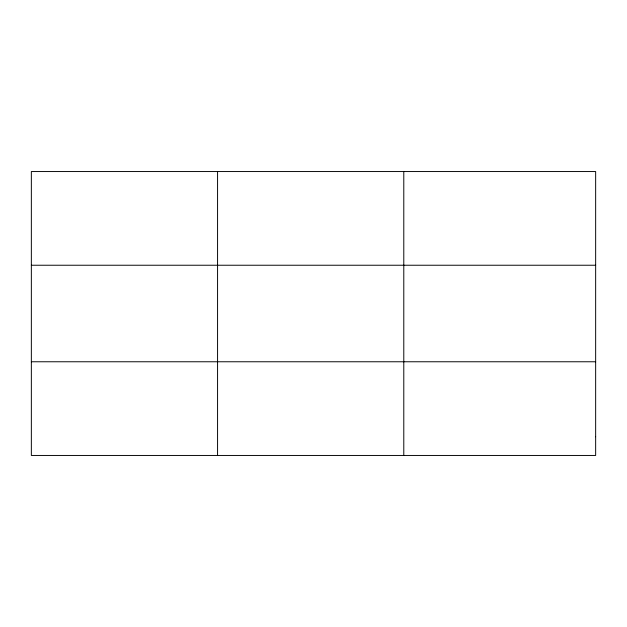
<?xml version="1.0" encoding="UTF-8"?>
<svg xmlns="http://www.w3.org/2000/svg" width="627" height="627" viewBox="0 0 627 627"><rect width="100%" height="100%" fill="white"/><g stroke="black" fill="none" stroke-linecap="round" stroke-linejoin="round"><path stroke-width="0.94" d="M217.569 171.547L217.569 455.453M403.788 171.547L403.788 455.453M31.35 265.237L595.65 265.237M31.35 361.763L595.65 361.763M595.65 436.721L595.65 455.453L31.35 455.453L31.35 171.547L595.65 171.547L595.65 436.721"/></g></svg>
